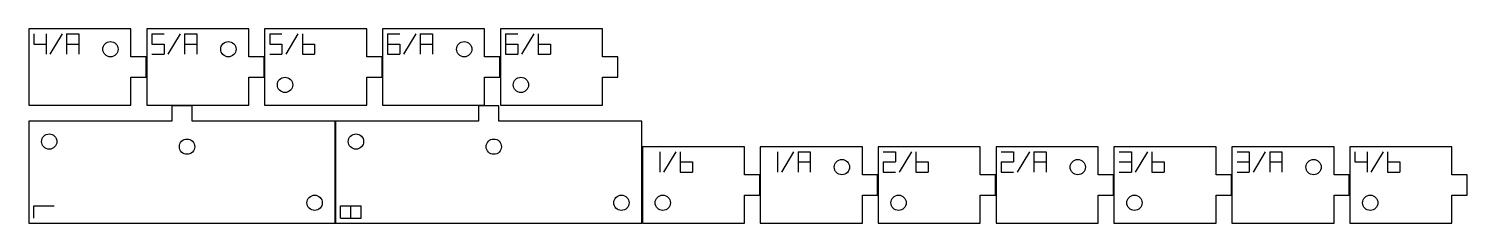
# Model space of a CAD drawing. Extents: x 0 to 564, y 0 to 76.
import ezdxf

# ---------------------------------------------------------------- set-up
doc = ezdxf.new("R2010")
doc.units = 0
doc.layers.add('CUT', color=1, linetype='Continuous')
doc.layers.add('ENGRAVE', color=5, linetype='Continuous')

msp = doc.modelspace()

# ---------------------------------------------------------------- linework, layer by layer
at = {"layer": 'CUT'}
for points in [[(40, 46.2), (40, 57.2), (46, 57.2), (46, 65.2), (40, 65.2), (40, 76.2), (17.22, 76.2), (0, 76.2), (0, 59.12), (0, 46.2), (22.78, 46.2)], [(86.2, 46.2), (86.2, 57.2), (92.2, 57.2), (92.2, 65.2), (86.2, 65.2), (86.2, 68.28), (86.2, 76.2), (56.76, 76.2), (46.2, 76.2), (46.2, 54.12), (46.2, 46.2), (75.64, 46.2)], [(132.4, 46.2), (132.4, 57.2), (138.4, 57.2), (138.4, 65.2), (132.4, 65.2), (132.4, 68.28), (132.4, 76.2), (102.96, 76.2), (92.4, 76.2), (92.4, 54.12), (92.4, 46.2), (121.84, 46.2)], [(178.6, 46.2), (178.6, 57.2), (184.6, 57.2), (184.6, 65.2), (178.6, 65.2), (178.6, 73.28), (178.6, 76.2), (142.49, 76.2), (138.6, 76.2), (138.6, 49.12), (138.6, 46.2), (174.71, 46.2)], [(224.8, 46.2), (224.8, 57.2), (230.8, 57.2), (230.8, 65.2), (224.8, 65.2), (224.8, 73.28), (224.8, 76.2), (188.69, 76.2), (184.8, 76.2), (184.8, 49.12), (184.8, 46.2), (220.91, 46.2)], [(34.94, 68.79), (35, 68.2), (34.94, 67.61), (34.77, 67.05), (34.49, 66.53), (34.12, 66.08), (33.67, 65.71), (33.15, 65.43), (32.59, 65.26), (32, 65.2), (31.41, 65.26), (30.85, 65.43), (30.33, 65.71), (29.88, 66.08), (29.51, 66.53), (29.23, 67.05), (29.06, 67.61), (29, 68.2), (29.06, 68.79), (29.23, 69.35), (29.51, 69.87), (29.88, 70.32), (30.33, 70.69), (30.85, 70.97), (31.41, 71.14), (32, 71.2), (32.59, 71.14), (33.15, 70.97), (33.67, 70.69), (34.12, 70.32), (34.49, 69.87), (34.77, 69.35)], [(81.14, 68.79), (81.2, 68.2), (81.14, 67.61), (80.97, 67.05), (80.69, 66.53), (80.32, 66.08), (79.87, 65.71), (79.35, 65.43), (78.79, 65.26), (78.2, 65.2), (77.61, 65.26), (77.05, 65.43), (76.53, 65.71), (76.08, 66.08), (75.71, 66.53), (75.43, 67.05), (75.26, 67.61), (75.2, 68.2), (75.26, 68.79), (75.43, 69.35), (75.71, 69.87), (76.08, 70.32), (76.53, 70.69), (77.05, 70.97), (77.61, 71.14), (78.2, 71.2), (78.79, 71.14), (79.35, 70.97), (79.87, 70.69), (80.32, 70.32), (80.69, 69.87), (80.97, 69.35)], [(173.54, 68.79), (173.6, 68.2), (173.54, 67.61), (173.37, 67.05), (173.09, 66.53), (172.72, 66.08), (172.27, 65.71), (171.75, 65.43), (171.19, 65.26), (170.6, 65.2), (170.01, 65.26), (169.45, 65.43), (168.93, 65.71), (168.48, 66.08), (168.11, 66.53), (167.83, 67.05), (167.66, 67.61), (167.6, 68.2), (167.66, 68.79), (167.83, 69.35), (168.11, 69.87), (168.48, 70.32), (168.93, 70.69), (169.45, 70.97), (170.01, 71.14), (170.6, 71.2), (171.19, 71.14), (171.75, 70.97), (172.27, 70.69), (172.72, 70.32), (173.09, 69.87), (173.37, 69.35)], [(103.34, 54.79), (103.4, 54.2), (103.34, 53.61), (103.17, 53.05), (102.89, 52.53), (102.52, 52.08), (102.07, 51.71), (101.55, 51.43), (100.99, 51.26), (100.4, 51.2), (99.81, 51.26), (99.25, 51.43), (98.73, 51.71), (98.28, 52.08), (97.91, 52.53), (97.63, 53.05), (97.46, 53.61), (97.4, 54.2), (97.46, 54.79), (97.63, 55.35), (97.91, 55.87), (98.28, 56.32), (98.73, 56.69), (99.25, 56.97), (99.81, 57.14), (100.4, 57.2), (100.99, 57.14), (101.55, 56.97), (102.07, 56.69), (102.52, 56.32), (102.89, 55.87), (103.17, 55.35)], [(195.74, 54.79), (195.8, 54.2), (195.74, 53.61), (195.57, 53.05), (195.29, 52.53), (194.92, 52.08), (194.47, 51.71), (193.95, 51.43), (193.39, 51.26), (192.8, 51.2), (192.21, 51.26), (191.65, 51.43), (191.13, 51.71), (190.68, 52.08), (190.31, 52.53), (190.03, 53.05), (189.86, 53.61), (189.8, 54.2), (189.86, 54.79), (190.03, 55.35), (190.31, 55.87), (190.68, 56.32), (191.13, 56.69), (191.65, 56.97), (192.21, 57.14), (192.8, 57.2), (193.39, 57.14), (193.95, 56.97), (194.47, 56.69), (194.92, 56.32), (195.29, 55.87), (195.57, 55.35)], [(69.55, 40), (64, 40), (64, 46), (56, 46), (56, 40), (23.18, 40), (0, 40), (0, 30.91), (0, 0), (27.27, 0), (50.45, 0), (96.82, 0), (120, 0), (120, 9.09), (120, 40), (92.73, 40)], [(240.2, 40), (184.2, 40), (184.2, 46), (176.2, 46), (176.2, 40), (147.47, 40), (140.65, 40), (127.02, 40), (120.2, 40), (120.2, 9.09), (120.2, 0), (212.93, 0), (219.75, 0), (233.38, 0), (240.2, 0), (240.2, 30.91)], [(7.41, 34.94), (8, 35), (8.59, 34.94), (9.15, 34.77), (9.67, 34.49), (10.12, 34.12), (10.49, 33.67), (10.77, 33.15), (10.94, 32.59), (11, 32), (10.94, 31.41), (10.77, 30.85), (10.49, 30.33), (10.12, 29.88), (9.67, 29.51), (9.15, 29.23), (8.59, 29.06), (8, 29), (7.41, 29.06), (6.85, 29.23), (6.33, 29.51), (5.88, 29.88), (5.51, 30.33), (5.23, 30.85), (5.06, 31.41), (5, 32), (5.06, 32.59), (5.23, 33.15), (5.51, 33.67), (5.88, 34.12), (6.33, 34.49), (6.85, 34.77)], [(127.61, 34.94), (128.2, 35), (128.79, 34.94), (129.35, 34.77), (129.87, 34.49), (130.32, 34.12), (130.69, 33.67), (130.97, 33.15), (131.14, 32.59), (131.2, 32), (131.14, 31.41), (130.97, 30.85), (130.69, 30.33), (130.32, 29.88), (129.87, 29.51), (129.35, 29.23), (128.79, 29.06), (128.2, 29), (127.61, 29.06), (127.05, 29.23), (126.53, 29.51), (126.08, 29.88), (125.71, 30.33), (125.43, 30.85), (125.26, 31.41), (125.2, 32), (125.26, 32.59), (125.43, 33.15), (125.71, 33.67), (126.08, 34.12), (126.53, 34.49), (127.05, 34.77)], [(61.41, 32.94), (62, 33), (62.59, 32.94), (63.15, 32.77), (63.67, 32.49), (64.12, 32.12), (64.49, 31.67), (64.77, 31.15), (64.94, 30.59), (65, 30), (64.94, 29.41), (64.77, 28.85), (64.49, 28.33), (64.12, 27.88), (63.67, 27.51), (63.15, 27.23), (62.59, 27.06), (62, 27), (61.41, 27.06), (60.85, 27.23), (60.33, 27.51), (59.88, 27.88), (59.51, 28.33), (59.23, 28.85), (59.06, 29.41), (59, 30), (59.06, 30.59), (59.23, 31.15), (59.51, 31.67), (59.88, 32.12), (60.33, 32.49), (60.85, 32.77)], [(181.61, 32.94), (182.2, 33), (182.79, 32.94), (183.35, 32.77), (183.87, 32.49), (184.32, 32.12), (184.69, 31.67), (184.97, 31.15), (185.14, 30.59), (185.2, 30), (185.14, 29.41), (184.97, 28.85), (184.69, 28.33), (184.32, 27.88), (183.87, 27.51), (183.35, 27.23), (182.79, 27.06), (182.2, 27), (181.61, 27.06), (181.05, 27.23), (180.53, 27.51), (180.08, 27.88), (179.71, 28.33), (179.43, 28.85), (179.26, 29.41), (179.2, 30), (179.26, 30.59), (179.43, 31.15), (179.71, 31.67), (180.08, 32.12), (180.53, 32.49), (181.05, 32.77)], [(280.4, 2.08), (280.4, 11), (286.4, 11), (286.4, 19), (280.4, 19), (280.4, 30), (277.62, 30), (240.4, 30), (240.4, 27.92), (240.4, 0), (243.18, 0), (280.4, 0)], [(326.6, 2.08), (326.6, 11), (332.6, 11), (332.6, 19), (326.6, 19), (326.6, 30), (323.82, 30), (286.6, 30), (286.6, 27.92), (286.6, 0), (289.38, 0), (326.6, 0)], [(372.8, 7.08), (372.8, 11), (378.8, 11), (378.8, 19), (372.8, 19), (372.8, 30), (363.36, 30), (332.8, 30), (332.8, 22.92), (332.8, 0), (342.24, 0), (372.8, 0)], [(419, 7.08), (419, 11), (425, 11), (425, 19), (419, 19), (419, 30), (409.56, 30), (379, 30), (379, 22.92), (379, 0), (388.44, 0), (419, 0)], [(465.2, 0), (465.2, 11), (471.2, 11), (471.2, 19), (465.2, 19), (465.2, 30), (449.09, 30), (425.2, 30), (425.2, 17.92), (425.2, 0), (441.31, 0)], [(511.4, 0), (511.4, 11), (517.4, 11), (517.4, 19), (511.4, 19), (511.4, 30), (495.29, 30), (471.4, 30), (471.4, 17.92), (471.4, 0), (487.51, 0)], [(557.6, 0), (557.6, 11), (563.6, 11), (563.6, 19), (557.6, 19), (557.6, 30), (534.82, 30), (517.6, 30), (517.6, 12.92), (517.6, 0), (540.38, 0)], [(321.54, 22.59), (321.6, 22), (321.54, 21.41), (321.37, 20.85), (321.09, 20.33), (320.72, 19.88), (320.27, 19.51), (319.75, 19.23), (319.19, 19.06), (318.6, 19), (318.01, 19.06), (317.45, 19.23), (316.93, 19.51), (316.48, 19.88), (316.11, 20.33), (315.83, 20.85), (315.66, 21.41), (315.6, 22), (315.66, 22.59), (315.83, 23.15), (316.11, 23.67), (316.48, 24.12), (316.93, 24.49), (317.45, 24.77), (318.01, 24.94), (318.6, 25), (319.19, 24.94), (319.75, 24.77), (320.27, 24.49), (320.72, 24.12), (321.09, 23.67), (321.37, 23.15)], [(413.94, 22.59), (414, 22), (413.94, 21.41), (413.77, 20.85), (413.49, 20.33), (413.12, 19.88), (412.67, 19.51), (412.15, 19.23), (411.59, 19.06), (411, 19), (410.41, 19.06), (409.85, 19.23), (409.33, 19.51), (408.88, 19.88), (408.51, 20.33), (408.23, 20.85), (408.06, 21.41), (408, 22), (408.06, 22.59), (408.23, 23.15), (408.51, 23.67), (408.88, 24.12), (409.33, 24.49), (409.85, 24.77), (410.41, 24.94), (411, 25), (411.59, 24.94), (412.15, 24.77), (412.67, 24.49), (413.12, 24.12), (413.49, 23.67), (413.77, 23.15)], [(506.34, 22.59), (506.4, 22), (506.34, 21.41), (506.17, 20.85), (505.89, 20.33), (505.52, 19.88), (505.07, 19.51), (504.55, 19.23), (503.99, 19.06), (503.4, 19), (502.81, 19.06), (502.25, 19.23), (501.73, 19.51), (501.28, 19.88), (500.91, 20.33), (500.63, 20.85), (500.46, 21.41), (500.4, 22), (500.46, 22.59), (500.63, 23.15), (500.91, 23.67), (501.28, 24.12), (501.73, 24.49), (502.25, 24.77), (502.81, 24.94), (503.4, 25), (503.99, 24.94), (504.55, 24.77), (505.07, 24.49), (505.52, 24.12), (505.89, 23.67), (506.17, 23.15)], [(111.41, 10.94), (112, 11), (112.59, 10.94), (113.15, 10.77), (113.67, 10.49), (114.12, 10.12), (114.49, 9.67), (114.77, 9.15), (114.94, 8.59), (115, 8), (114.94, 7.41), (114.77, 6.85), (114.49, 6.33), (114.12, 5.88), (113.67, 5.51), (113.15, 5.23), (112.59, 5.06), (112, 5), (111.41, 5.06), (110.85, 5.23), (110.33, 5.51), (109.88, 5.88), (109.51, 6.33), (109.23, 6.85), (109.06, 7.41), (109, 8), (109.06, 8.59), (109.23, 9.15), (109.51, 9.67), (109.88, 10.12), (110.33, 10.49), (110.85, 10.77)], [(231.61, 10.94), (232.2, 11), (232.79, 10.94), (233.35, 10.77), (233.87, 10.49), (234.32, 10.12), (234.69, 9.67), (234.97, 9.15), (235.14, 8.59), (235.2, 8), (235.14, 7.41), (234.97, 6.85), (234.69, 6.33), (234.32, 5.88), (233.87, 5.51), (233.35, 5.23), (232.79, 5.06), (232.2, 5), (231.61, 5.06), (231.05, 5.23), (230.53, 5.51), (230.08, 5.88), (229.71, 6.33), (229.43, 6.85), (229.26, 7.41), (229.2, 8), (229.26, 8.59), (229.43, 9.15), (229.71, 9.67), (230.08, 10.12), (230.53, 10.49), (231.05, 10.77)], [(251.34, 8.59), (251.4, 8), (251.34, 7.41), (251.17, 6.85), (250.89, 6.33), (250.52, 5.88), (250.07, 5.51), (249.55, 5.23), (248.99, 5.06), (248.4, 5), (247.81, 5.06), (247.25, 5.23), (246.73, 5.51), (246.28, 5.88), (245.91, 6.33), (245.63, 6.85), (245.46, 7.41), (245.4, 8), (245.46, 8.59), (245.63, 9.15), (245.91, 9.67), (246.28, 10.12), (246.73, 10.49), (247.25, 10.77), (247.81, 10.94), (248.4, 11), (248.99, 10.94), (249.55, 10.77), (250.07, 10.49), (250.52, 10.12), (250.89, 9.67), (251.17, 9.15)], [(343.74, 8.59), (343.8, 8), (343.74, 7.41), (343.57, 6.85), (343.29, 6.33), (342.92, 5.88), (342.47, 5.51), (341.95, 5.23), (341.39, 5.06), (340.8, 5), (340.21, 5.06), (339.65, 5.23), (339.13, 5.51), (338.68, 5.88), (338.31, 6.33), (338.03, 6.85), (337.86, 7.41), (337.8, 8), (337.86, 8.59), (338.03, 9.15), (338.31, 9.67), (338.68, 10.12), (339.13, 10.49), (339.65, 10.77), (340.21, 10.94), (340.8, 11), (341.39, 10.94), (341.95, 10.77), (342.47, 10.49), (342.92, 10.12), (343.29, 9.67), (343.57, 9.15)], [(436.14, 8.59), (436.2, 8), (436.14, 7.41), (435.97, 6.85), (435.69, 6.33), (435.32, 5.88), (434.87, 5.51), (434.35, 5.23), (433.79, 5.06), (433.2, 5), (432.61, 5.06), (432.05, 5.23), (431.53, 5.51), (431.08, 5.88), (430.71, 6.33), (430.43, 6.85), (430.26, 7.41), (430.2, 8), (430.26, 8.59), (430.43, 9.15), (430.71, 9.67), (431.08, 10.12), (431.53, 10.49), (432.05, 10.77), (432.61, 10.94), (433.2, 11), (433.79, 10.94), (434.35, 10.77), (434.87, 10.49), (435.32, 10.12), (435.69, 9.67), (435.97, 9.15)], [(528.54, 8.59), (528.6, 8), (528.54, 7.41), (528.37, 6.85), (528.09, 6.33), (527.72, 5.88), (527.27, 5.51), (526.75, 5.23), (526.19, 5.06), (525.6, 5), (525.01, 5.06), (524.45, 5.23), (523.93, 5.51), (523.48, 5.88), (523.11, 6.33), (522.83, 6.85), (522.66, 7.41), (522.6, 8), (522.66, 8.59), (522.83, 9.15), (523.11, 9.67), (523.48, 10.12), (523.93, 10.49), (524.45, 10.77), (525.01, 10.94), (525.6, 11), (526.19, 10.94), (526.75, 10.77), (527.27, 10.49), (527.72, 10.12), (528.09, 9.67), (528.37, 9.15)]]:
    msp.add_lwpolyline(points, close=True, dxfattribs=at)
at = {"layer": 'ENGRAVE'}
for points in [[(2, 74.2), (2, 70.2)], [(6.8, 74.2), (6.8, 70.2)], [(8.4, 66.2), (13.2, 74.2)], [(14.8, 74.2), (19.6, 74.2)], [(14.8, 74.2), (14.8, 70.2)], [(19.6, 74.2), (19.6, 70.2)], [(48.2, 74.2), (53, 74.2)], [(48.2, 74.2), (48.2, 70.2)], [(54.6, 66.2), (59.4, 74.2)], [(61, 74.2), (65.8, 74.2)], [(61, 74.2), (61, 70.2)], [(65.8, 74.2), (65.8, 70.2)], [(94.4, 74.2), (99.2, 74.2)], [(94.4, 74.2), (94.4, 70.2)], [(100.8, 66.2), (105.6, 74.2)], [(107.2, 74.2), (107.2, 70.2)], [(140.6, 74.2), (145.4, 74.2)], [(140.6, 74.2), (140.6, 70.2)], [(147, 66.2), (151.8, 74.2)], [(153.4, 74.2), (158.2, 74.2)], [(153.4, 74.2), (153.4, 70.2)], [(158.2, 74.2), (158.2, 70.2)], [(186.8, 74.2), (191.6, 74.2)], [(186.8, 74.2), (186.8, 70.2)], [(193.2, 66.2), (198, 74.2)], [(199.6, 74.2), (199.6, 70.2)], [(2, 70.2), (6.8, 70.2)], [(6.8, 70.2), (6.8, 66.2)], [(14.8, 70.2), (14.8, 66.2)], [(14.8, 70.2), (19.6, 70.2)], [(19.6, 70.2), (19.6, 66.2)], [(48.2, 70.2), (53, 70.2)], [(53, 70.2), (53, 66.2)], [(61, 70.2), (61, 66.2)], [(61, 70.2), (65.8, 70.2)], [(65.8, 70.2), (65.8, 66.2)], [(94.4, 70.2), (99.2, 70.2)], [(99.2, 70.2), (99.2, 66.2)], [(107.2, 70.2), (107.2, 66.2)], [(107.2, 70.2), (112, 70.2)], [(112, 70.2), (112, 66.2)], [(140.6, 70.2), (145.4, 70.2)], [(140.6, 70.2), (140.6, 66.2)], [(145.4, 70.2), (145.4, 66.2)], [(153.4, 70.2), (153.4, 66.2)], [(153.4, 70.2), (158.2, 70.2)], [(158.2, 70.2), (158.2, 66.2)], [(186.8, 70.2), (191.6, 70.2)], [(186.8, 70.2), (186.8, 66.2)], [(191.6, 70.2), (191.6, 66.2)], [(199.6, 70.2), (199.6, 66.2)], [(199.6, 70.2), (204.4, 70.2)], [(204.4, 70.2), (204.4, 66.2)], [(48.2, 66.2), (53, 66.2)], [(94.4, 66.2), (99.2, 66.2)], [(107.2, 66.2), (112, 66.2)], [(140.6, 66.2), (145.4, 66.2)], [(186.8, 66.2), (191.6, 66.2)], [(199.6, 66.2), (204.4, 66.2)], [(247.2, 28), (247.2, 24)], [(247.2, 24), (247.2, 20)], [(248.8, 20), (253.6, 28)], [(255.2, 28), (255.2, 24)], [(255.2, 24), (255.2, 20)], [(255.2, 24), (260, 24)], [(260, 24), (260, 20)], [(293.4, 28), (293.4, 24)], [(293.4, 24), (293.4, 20)], [(295, 20), (299.8, 28)], [(301.4, 28), (306.2, 28)], [(301.4, 28), (301.4, 24)], [(301.4, 24), (301.4, 20)], [(301.4, 24), (306.2, 24)], [(306.2, 28), (306.2, 24)], [(306.2, 24), (306.2, 20)], [(334.8, 28), (339.6, 28)], [(334.8, 24), (339.6, 24)], [(334.8, 24), (334.8, 20)], [(339.6, 28), (339.6, 24)], [(341.2, 20), (346, 28)], [(347.6, 28), (347.6, 24)], [(347.6, 24), (347.6, 20)], [(347.6, 24), (352.4, 24)], [(352.4, 24), (352.4, 20)], [(381, 28), (385.8, 28)], [(381, 24), (385.8, 24)], [(381, 24), (381, 20)], [(385.8, 28), (385.8, 24)], [(387.4, 20), (392.2, 28)], [(393.8, 28), (398.6, 28)], [(393.8, 28), (393.8, 24)], [(393.8, 24), (393.8, 20)], [(393.8, 24), (398.6, 24)], [(398.6, 28), (398.6, 24)], [(398.6, 24), (398.6, 20)], [(427.2, 28), (432, 28)], [(427.2, 24), (432, 24)], [(432, 28), (432, 24)], [(432, 24), (432, 20)], [(433.6, 20), (438.4, 28)], [(440, 28), (440, 24)], [(440, 24), (440, 20)], [(440, 24), (444.8, 24)], [(444.8, 24), (444.8, 20)], [(473.4, 28), (478.2, 28)], [(473.4, 24), (478.2, 24)], [(478.2, 28), (478.2, 24)], [(478.2, 24), (478.2, 20)], [(479.8, 20), (484.6, 28)], [(486.2, 28), (491, 28)], [(486.2, 28), (486.2, 24)], [(486.2, 24), (486.2, 20)], [(486.2, 24), (491, 24)], [(491, 28), (491, 24)], [(491, 24), (491, 20)], [(519.6, 28), (519.6, 24)], [(519.6, 24), (524.4, 24)], [(524.4, 28), (524.4, 24)], [(524.4, 24), (524.4, 20)], [(526, 20), (530.8, 28)], [(532.4, 28), (532.4, 24)], [(532.4, 24), (532.4, 20)], [(532.4, 24), (537.2, 24)], [(537.2, 24), (537.2, 20)], [(255.2, 20), (260, 20)], [(334.8, 20), (339.6, 20)], [(347.6, 20), (352.4, 20)], [(381, 20), (385.8, 20)], [(427.2, 20), (432, 20)], [(440, 20), (444.8, 20)], [(473.4, 20), (478.2, 20)], [(532.4, 20), (537.2, 20)], [(2, 2), (2, 6.8)], [(2, 6.8), (6, 6.8)], [(6, 6.8), (10, 6.8)], [(122.2, 2), (122.2, 6.8)], [(122.2, 6.8), (126.2, 6.8)], [(126.2, 6.8), (130.2, 6.8)], [(126.2, 2), (126.2, 6.8)], [(130.2, 2), (130.2, 6.8)], [(122.2, 2), (126.2, 2)], [(126.2, 2), (130.2, 2)]]:
    msp.add_lwpolyline(points, dxfattribs=at)

doc.saveas('drawing.dxf')
